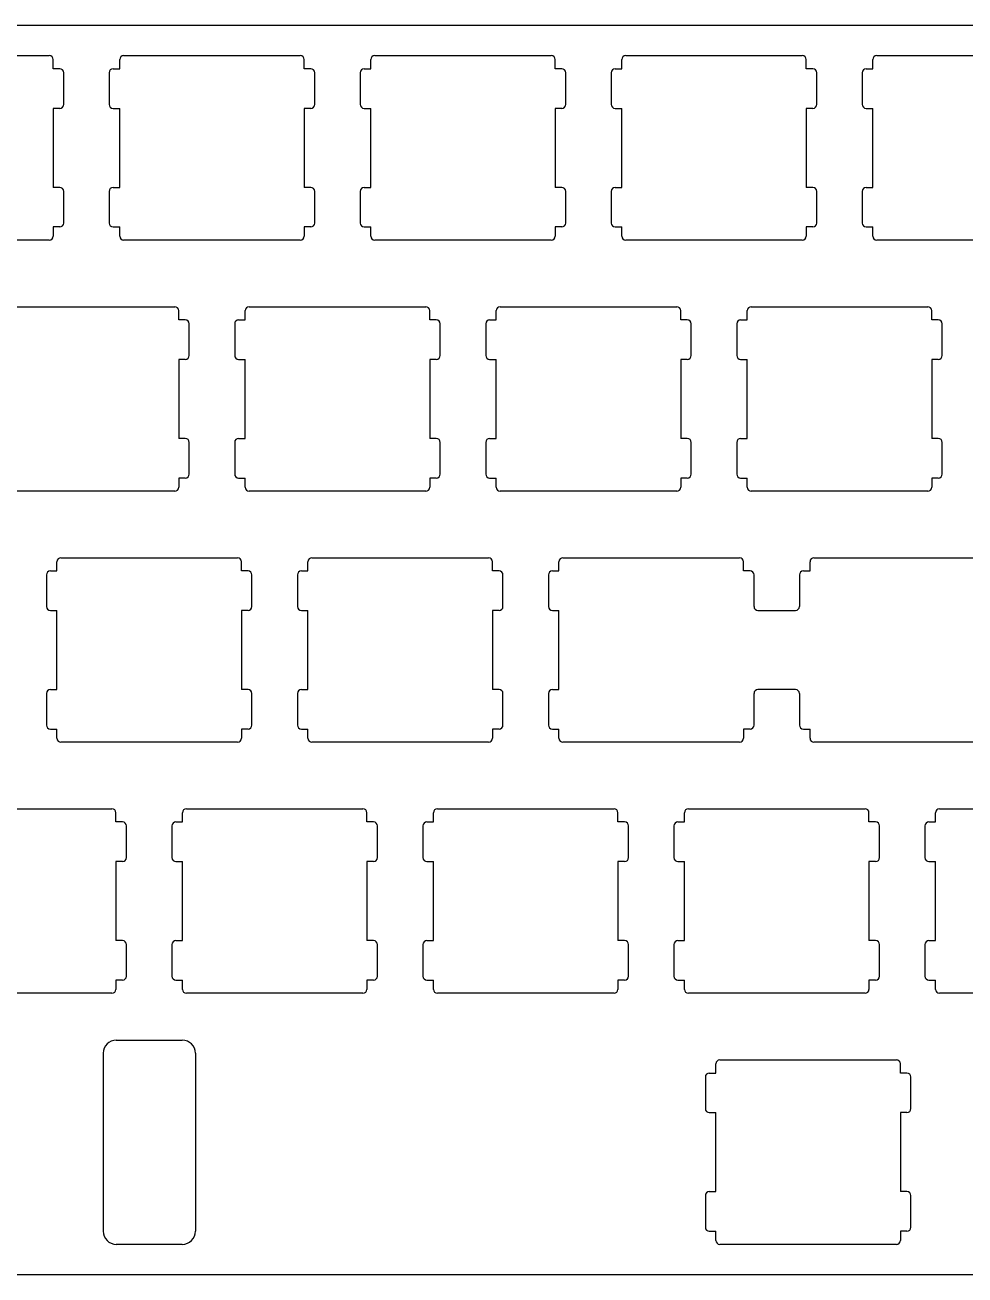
# Model space of a CAD drawing. Header units: inches. Extents: x 6 to 291, y -153 to -58.
# Drawn here: x 77 to 148.3, y -152.7 to -57.8 of the extents above; entities that cross this region are included whole.
import ezdxf

# ---------------------------------------------------------------- set-up
doc = ezdxf.new("R2010")
doc.units = ezdxf.units.IN
doc.header["$MEASUREMENT"] = 0
doc.layers.add('Layer 1', color=7, linetype='Continuous')

msp = doc.modelspace()

# ---------------------------------------------------------------- linework, layer by layer
at = {"layer": 'Layer 1', "color": 7, "lineweight": 25}
for points in [[(7.668, -57.802), (289.018, -57.802)], [(65.443, -60.127), (78.843, -60.127)], [(79.143, -61.127), (79.143, -60.427)], [(84.193, -61.127), (84.193, -60.427)], [(84.493, -60.127), (97.893, -60.127)], [(98.193, -61.127), (98.193, -60.427)], [(103.243, -61.127), (103.243, -60.427)], [(103.543, -60.127), (116.943, -60.127)], [(117.243, -61.127), (117.243, -60.427)], [(122.293, -61.127), (122.293, -60.427)], [(122.593, -60.127), (135.993, -60.127)], [(136.293, -61.127), (136.293, -60.427)], [(141.343, -61.127), (141.343, -60.427)], [(141.643, -60.127), (155.043, -60.127)], [(79.643, -61.127), (79.143, -61.127)], [(79.943, -63.827), (79.943, -61.427)], [(83.393, -61.427), (83.393, -63.827)], [(83.693, -61.127), (84.193, -61.127)], [(98.693, -61.127), (98.193, -61.127)], [(98.993, -63.827), (98.993, -61.427)], [(102.443, -61.427), (102.443, -63.827)], [(102.743, -61.127), (103.243, -61.127)], [(117.743, -61.127), (117.243, -61.127)], [(118.043, -63.827), (118.043, -61.427)], [(121.493, -61.427), (121.493, -63.827)], [(121.793, -61.127), (122.293, -61.127)], [(136.793, -61.127), (136.293, -61.127)], [(137.093, -63.827), (137.093, -61.427)], [(140.543, -61.427), (140.543, -63.827)], [(140.843, -61.127), (141.343, -61.127)], [(79.143, -64.127), (79.143, -70.127)], [(79.643, -64.127), (79.143, -64.127)], [(83.693, -64.127), (84.193, -64.127)], [(84.193, -70.127), (84.193, -64.127)], [(98.193, -64.127), (98.193, -70.127)], [(98.693, -64.127), (98.193, -64.127)], [(102.743, -64.127), (103.243, -64.127)], [(103.243, -70.127), (103.243, -64.127)], [(117.243, -64.127), (117.243, -70.127)], [(117.743, -64.127), (117.243, -64.127)], [(121.793, -64.127), (122.293, -64.127)], [(122.293, -70.127), (122.293, -64.127)], [(136.293, -64.127), (136.293, -70.127)], [(136.793, -64.127), (136.293, -64.127)], [(140.843, -64.127), (141.343, -64.127)], [(141.343, -70.127), (141.343, -64.127)], [(79.643, -70.127), (79.143, -70.127)], [(83.693, -70.127), (84.193, -70.127)], [(98.693, -70.127), (98.193, -70.127)], [(102.743, -70.127), (103.243, -70.127)], [(117.743, -70.127), (117.243, -70.127)], [(121.793, -70.127), (122.293, -70.127)], [(136.793, -70.127), (136.293, -70.127)], [(140.843, -70.127), (141.343, -70.127)], [(79.943, -72.827), (79.943, -70.427)], [(83.393, -70.427), (83.393, -72.827)], [(98.993, -72.827), (98.993, -70.427)], [(102.443, -70.427), (102.443, -72.827)], [(118.043, -72.827), (118.043, -70.427)], [(121.493, -70.427), (121.493, -72.827)], [(137.093, -72.827), (137.093, -70.427)], [(140.543, -70.427), (140.543, -72.827)], [(79.143, -73.127), (79.143, -73.827)], [(79.643, -73.127), (79.143, -73.127)], [(83.693, -73.127), (84.193, -73.127)], [(84.193, -73.827), (84.193, -73.127)], [(98.193, -73.127), (98.193, -73.827)], [(98.693, -73.127), (98.193, -73.127)], [(102.743, -73.127), (103.243, -73.127)], [(103.243, -73.827), (103.243, -73.127)], [(117.243, -73.127), (117.243, -73.827)], [(117.743, -73.127), (117.243, -73.127)], [(121.793, -73.127), (122.293, -73.127)], [(122.293, -73.827), (122.293, -73.127)], [(136.293, -73.127), (136.293, -73.827)], [(136.793, -73.127), (136.293, -73.127)], [(140.843, -73.127), (141.343, -73.127)], [(141.343, -73.827), (141.343, -73.127)], [(78.843, -74.127), (65.443, -74.127)], [(97.893, -74.127), (84.493, -74.127)], [(116.943, -74.127), (103.543, -74.127)], [(135.993, -74.127), (122.593, -74.127)], [(155.043, -74.127), (141.643, -74.127)], [(74.968, -79.177), (88.368, -79.177)], [(88.668, -80.177), (88.668, -79.477)], [(93.718, -80.177), (93.718, -79.477)], [(94.018, -79.177), (107.418, -79.177)], [(107.718, -80.177), (107.718, -79.477)], [(112.768, -80.177), (112.768, -79.477)], [(113.068, -79.177), (126.468, -79.177)], [(126.768, -80.177), (126.768, -79.477)], [(131.818, -80.177), (131.818, -79.477)], [(132.118, -79.177), (145.518, -79.177)], [(145.818, -80.177), (145.818, -79.477)], [(89.168, -80.177), (88.668, -80.177)], [(89.468, -82.877), (89.468, -80.477)], [(92.918, -80.477), (92.918, -82.877)], [(93.218, -80.177), (93.718, -80.177)], [(108.218, -80.177), (107.718, -80.177)], [(108.518, -82.877), (108.518, -80.477)], [(111.968, -80.477), (111.968, -82.877)], [(112.268, -80.177), (112.768, -80.177)], [(127.268, -80.177), (126.768, -80.177)], [(127.568, -82.877), (127.568, -80.477)], [(131.018, -80.477), (131.018, -82.877)], [(131.318, -80.177), (131.818, -80.177)], [(146.318, -80.177), (145.818, -80.177)], [(146.618, -82.877), (146.618, -80.477)], [(88.668, -83.177), (88.668, -89.177)], [(89.168, -83.177), (88.668, -83.177)], [(93.218, -83.177), (93.718, -83.177)], [(93.718, -89.177), (93.718, -83.177)], [(107.718, -83.177), (107.718, -89.177)], [(108.218, -83.177), (107.718, -83.177)], [(112.268, -83.177), (112.768, -83.177)], [(112.768, -89.177), (112.768, -83.177)], [(126.768, -83.177), (126.768, -89.177)], [(127.268, -83.177), (126.768, -83.177)], [(131.318, -83.177), (131.818, -83.177)], [(131.818, -89.177), (131.818, -83.177)], [(145.818, -83.177), (145.818, -89.177)], [(146.318, -83.177), (145.818, -83.177)], [(89.168, -89.177), (88.668, -89.177)], [(89.468, -91.877), (89.468, -89.477)], [(92.918, -89.477), (92.918, -91.877)], [(93.218, -89.177), (93.718, -89.177)], [(108.218, -89.177), (107.718, -89.177)], [(108.518, -91.877), (108.518, -89.477)], [(111.968, -89.477), (111.968, -91.877)], [(112.268, -89.177), (112.768, -89.177)], [(127.268, -89.177), (126.768, -89.177)], [(127.568, -91.877), (127.568, -89.477)], [(131.018, -89.477), (131.018, -91.877)], [(131.318, -89.177), (131.818, -89.177)], [(146.318, -89.177), (145.818, -89.177)], [(146.618, -91.877), (146.618, -89.477)], [(88.668, -92.177), (88.668, -92.877)], [(89.168, -92.177), (88.668, -92.177)], [(93.218, -92.177), (93.718, -92.177)], [(93.718, -92.877), (93.718, -92.177)], [(107.718, -92.177), (107.718, -92.877)], [(108.218, -92.177), (107.718, -92.177)], [(112.268, -92.177), (112.768, -92.177)], [(112.768, -92.877), (112.768, -92.177)], [(126.768, -92.177), (126.768, -92.877)], [(127.268, -92.177), (126.768, -92.177)], [(131.318, -92.177), (131.818, -92.177)], [(131.818, -92.877), (131.818, -92.177)], [(145.818, -92.177), (145.818, -92.877)], [(146.318, -92.177), (145.818, -92.177)], [(88.368, -93.177), (74.968, -93.177)], [(107.418, -93.177), (94.018, -93.177)], [(126.468, -93.177), (113.068, -93.177)], [(145.518, -93.177), (132.118, -93.177)], [(79.431, -99.227), (79.431, -98.527)], [(79.731, -98.227), (93.131, -98.227)], [(93.431, -99.227), (93.431, -98.527)], [(98.48, -99.227), (98.48, -98.527)], [(98.781, -98.227), (112.181, -98.227)], [(112.481, -99.227), (112.481, -98.527)], [(117.53, -99.227), (117.53, -98.527)], [(117.831, -98.227), (131.231, -98.227)], [(131.531, -99.227), (131.531, -98.527)], [(136.58, -99.227), (136.58, -98.527)], [(136.881, -98.227), (150.281, -98.227)], [(78.631, -99.527), (78.631, -101.927)], [(78.931, -99.227), (79.431, -99.227)], [(93.931, -99.227), (93.431, -99.227)], [(94.231, -101.927), (94.231, -99.527)], [(97.681, -99.527), (97.681, -101.927)], [(97.981, -99.227), (98.48, -99.227)], [(112.981, -99.227), (112.481, -99.227)], [(113.281, -101.927), (113.281, -99.527)], [(116.731, -99.527), (116.731, -101.927)], [(117.031, -99.227), (117.53, -99.227)], [(132.031, -99.227), (131.531, -99.227)], [(132.331, -101.927), (132.331, -99.527)], [(135.781, -99.527), (135.781, -101.927)], [(136.081, -99.227), (136.58, -99.227)], [(78.931, -102.227), (79.431, -102.227)], [(79.431, -108.227), (79.431, -102.227)], [(93.431, -102.227), (93.431, -108.227)], [(93.931, -102.227), (93.431, -102.227)], [(97.981, -102.227), (98.48, -102.227)], [(98.48, -108.227), (98.48, -102.227)], [(112.481, -102.227), (112.481, -108.227)], [(112.981, -102.227), (112.481, -102.227)], [(117.031, -102.227), (117.53, -102.227)], [(117.53, -108.227), (117.53, -102.227)], [(132.63, -102.227), (135.481, -102.227)], [(78.631, -108.527), (78.631, -110.927)], [(78.931, -108.227), (79.431, -108.227)], [(93.931, -108.227), (93.431, -108.227)], [(94.231, -110.927), (94.231, -108.527)], [(97.681, -108.527), (97.681, -110.927)], [(97.981, -108.227), (98.48, -108.227)], [(112.981, -108.227), (112.481, -108.227)], [(113.281, -110.927), (113.281, -108.527)], [(116.731, -108.527), (116.731, -110.927)], [(117.031, -108.227), (117.53, -108.227)], [(132.331, -110.927), (132.331, -108.527)], [(135.481, -108.227), (132.63, -108.227)], [(135.781, -108.527), (135.781, -110.927)], [(78.931, -111.227), (79.431, -111.227)], [(79.431, -111.927), (79.431, -111.227)], [(93.431, -111.227), (93.431, -111.927)], [(93.931, -111.227), (93.431, -111.227)], [(97.981, -111.227), (98.48, -111.227)], [(98.48, -111.927), (98.48, -111.227)], [(112.481, -111.227), (112.481, -111.927)], [(112.981, -111.227), (112.481, -111.227)], [(117.031, -111.227), (117.53, -111.227)], [(117.53, -111.927), (117.53, -111.227)], [(131.531, -111.227), (131.531, -111.927)], [(132.031, -111.227), (131.531, -111.227)], [(136.081, -111.227), (136.58, -111.227)], [(136.58, -111.927), (136.58, -111.227)], [(93.131, -112.227), (79.731, -112.227)], [(112.181, -112.227), (98.781, -112.227)], [(131.231, -112.227), (117.831, -112.227)], [(150.281, -112.227), (136.881, -112.227)], [(70.206, -117.277), (83.606, -117.277)], [(83.905, -118.277), (83.905, -117.577)], [(88.956, -118.277), (88.956, -117.577)], [(89.256, -117.277), (102.656, -117.277)], [(102.956, -118.277), (102.956, -117.577)], [(108.005, -118.277), (108.005, -117.577)], [(108.306, -117.277), (121.706, -117.277)], [(122.006, -118.277), (122.006, -117.577)], [(127.055, -118.277), (127.055, -117.577)], [(127.356, -117.277), (140.756, -117.277)], [(141.056, -118.277), (141.056, -117.577)], [(146.105, -118.277), (146.105, -117.577)], [(146.406, -117.277), (159.806, -117.277)], [(84.406, -118.277), (83.905, -118.277)], [(88.456, -118.277), (88.956, -118.277)], [(103.456, -118.277), (102.956, -118.277)], [(107.506, -118.277), (108.005, -118.277)], [(122.506, -118.277), (122.006, -118.277)], [(126.556, -118.277), (127.055, -118.277)], [(141.556, -118.277), (141.056, -118.277)], [(145.606, -118.277), (146.105, -118.277)], [(84.706, -120.977), (84.706, -118.577)], [(88.156, -118.577), (88.156, -120.977)], [(103.756, -120.977), (103.756, -118.577)], [(107.206, -118.577), (107.206, -120.977)], [(122.806, -120.977), (122.806, -118.577)], [(126.256, -118.577), (126.256, -120.977)], [(141.856, -120.977), (141.856, -118.577)], [(145.306, -118.577), (145.306, -120.977)], [(83.905, -121.277), (83.905, -127.277)], [(84.406, -121.277), (83.905, -121.277)], [(88.456, -121.277), (88.956, -121.277)], [(88.956, -127.277), (88.956, -121.277)], [(102.956, -121.277), (102.956, -127.277)], [(103.456, -121.277), (102.956, -121.277)], [(107.506, -121.277), (108.005, -121.277)], [(108.005, -127.277), (108.005, -121.277)], [(122.006, -121.277), (122.006, -127.277)], [(122.506, -121.277), (122.006, -121.277)], [(126.556, -121.277), (127.055, -121.277)], [(127.055, -127.277), (127.055, -121.277)], [(141.056, -121.277), (141.056, -127.277)], [(141.556, -121.277), (141.056, -121.277)], [(145.606, -121.277), (146.105, -121.277)], [(146.105, -127.277), (146.105, -121.277)], [(84.406, -127.277), (83.905, -127.277)], [(84.706, -129.977), (84.706, -127.577)], [(88.156, -127.577), (88.156, -129.977)], [(88.456, -127.277), (88.956, -127.277)], [(103.456, -127.277), (102.956, -127.277)], [(103.756, -129.977), (103.756, -127.577)], [(107.206, -127.577), (107.206, -129.977)], [(107.506, -127.277), (108.005, -127.277)], [(122.506, -127.277), (122.006, -127.277)], [(122.806, -129.977), (122.806, -127.577)], [(126.256, -127.577), (126.256, -129.977)], [(126.556, -127.277), (127.055, -127.277)], [(141.556, -127.277), (141.056, -127.277)], [(141.856, -129.977), (141.856, -127.577)], [(145.306, -127.577), (145.306, -129.977)], [(145.606, -127.277), (146.105, -127.277)], [(83.905, -130.277), (83.905, -130.977)], [(84.406, -130.277), (83.905, -130.277)], [(88.456, -130.277), (88.956, -130.277)], [(88.956, -130.977), (88.956, -130.277)], [(102.956, -130.277), (102.956, -130.977)], [(103.456, -130.277), (102.956, -130.277)], [(107.506, -130.277), (108.005, -130.277)], [(108.005, -130.977), (108.005, -130.277)], [(122.006, -130.277), (122.006, -130.977)], [(122.506, -130.277), (122.006, -130.277)], [(126.556, -130.277), (127.055, -130.277)], [(127.055, -130.977), (127.055, -130.277)], [(141.056, -130.277), (141.056, -130.977)], [(141.556, -130.277), (141.056, -130.277)], [(145.606, -130.277), (146.105, -130.277)], [(146.105, -130.977), (146.105, -130.277)], [(83.606, -131.277), (70.206, -131.277)], [(102.656, -131.277), (89.256, -131.277)], [(121.706, -131.277), (108.306, -131.277)], [(140.756, -131.277), (127.356, -131.277)], [(159.806, -131.277), (146.406, -131.277)], [(83.937, -134.827), (88.937, -134.827)], [(82.937, -135.827), (82.937, -149.327)], [(89.937, -135.827), (89.937, -149.327)], [(129.737, -136.327), (143.137, -136.327)], [(128.937, -137.327), (129.437, -137.327)], [(129.437, -137.327), (129.437, -136.627)], [(143.437, -137.327), (143.437, -136.627)], [(143.937, -137.327), (143.437, -137.327)], [(128.637, -137.627), (128.637, -140.027)], [(144.237, -140.027), (144.237, -137.627)], [(128.937, -140.327), (129.437, -140.327)], [(129.437, -146.327), (129.437, -140.327)], [(143.937, -140.327), (143.437, -140.327)], [(143.437, -140.327), (143.437, -146.327)], [(128.637, -146.627), (128.637, -149.027)], [(128.937, -146.327), (129.437, -146.327)], [(143.937, -146.327), (143.437, -146.327)], [(144.237, -149.027), (144.237, -146.627)], [(128.937, -149.327), (129.437, -149.327)], [(129.437, -150.027), (129.437, -149.327)], [(143.937, -149.327), (143.437, -149.327)], [(143.437, -149.327), (143.437, -150.027)], [(88.937, -150.327), (83.937, -150.327)], [(143.137, -150.327), (129.737, -150.327)], [(289.018, -152.651), (7.668, -152.651)]]:
    msp.add_lwpolyline(points, dxfattribs=at)
for points in [[(79.143, -60.427), (79.143, -60.261), (79.009, -60.127), (78.843, -60.127)], [(84.493, -60.127), (84.327, -60.127), (84.193, -60.261), (84.193, -60.427)], [(98.193, -60.427), (98.193, -60.261), (98.059, -60.127), (97.893, -60.127)], [(103.543, -60.127), (103.377, -60.127), (103.243, -60.261), (103.243, -60.427)], [(117.243, -60.427), (117.243, -60.261), (117.109, -60.127), (116.943, -60.127)], [(122.593, -60.127), (122.427, -60.127), (122.293, -60.261), (122.293, -60.427)], [(136.293, -60.427), (136.293, -60.261), (136.159, -60.127), (135.993, -60.127)], [(141.643, -60.127), (141.477, -60.127), (141.343, -60.261), (141.343, -60.427)], [(79.943, -61.427), (79.943, -61.261), (79.809, -61.127), (79.643, -61.127)], [(83.693, -61.127), (83.527, -61.127), (83.393, -61.261), (83.393, -61.427)], [(83.693, -61.127), (83.527, -61.127), (83.393, -61.261), (83.393, -61.427)], [(98.993, -61.427), (98.993, -61.261), (98.859, -61.127), (98.693, -61.127)], [(102.743, -61.127), (102.577, -61.127), (102.443, -61.261), (102.443, -61.427)], [(102.743, -61.127), (102.577, -61.127), (102.443, -61.261), (102.443, -61.427)], [(118.043, -61.427), (118.043, -61.261), (117.909, -61.127), (117.743, -61.127)], [(121.793, -61.127), (121.627, -61.127), (121.493, -61.261), (121.493, -61.427)], [(121.793, -61.127), (121.627, -61.127), (121.493, -61.261), (121.493, -61.427)], [(137.093, -61.427), (137.093, -61.261), (136.959, -61.127), (136.793, -61.127)], [(140.843, -61.127), (140.677, -61.127), (140.543, -61.261), (140.543, -61.427)], [(140.843, -61.127), (140.677, -61.127), (140.543, -61.261), (140.543, -61.427)], [(79.643, -64.127), (79.809, -64.127), (79.943, -63.992), (79.943, -63.827)], [(83.393, -63.827), (83.393, -63.992), (83.527, -64.127), (83.693, -64.127)], [(98.693, -64.127), (98.859, -64.127), (98.993, -63.992), (98.993, -63.827)], [(102.443, -63.827), (102.443, -63.992), (102.577, -64.127), (102.743, -64.127)], [(117.743, -64.127), (117.909, -64.127), (118.043, -63.992), (118.043, -63.827)], [(121.493, -63.827), (121.493, -63.992), (121.627, -64.127), (121.793, -64.127)], [(136.793, -64.127), (136.959, -64.127), (137.093, -63.992), (137.093, -63.827)], [(140.543, -63.827), (140.543, -63.992), (140.677, -64.127), (140.843, -64.127)], [(79.943, -70.427), (79.943, -70.261), (79.809, -70.127), (79.643, -70.127)], [(83.693, -70.127), (83.527, -70.127), (83.393, -70.261), (83.393, -70.427)], [(98.993, -70.427), (98.993, -70.261), (98.859, -70.127), (98.693, -70.127)], [(102.743, -70.127), (102.577, -70.127), (102.443, -70.261), (102.443, -70.427)], [(118.043, -70.427), (118.043, -70.261), (117.909, -70.127), (117.743, -70.127)], [(121.793, -70.127), (121.627, -70.127), (121.493, -70.261), (121.493, -70.427)], [(137.093, -70.427), (137.093, -70.261), (136.959, -70.127), (136.793, -70.127)], [(140.843, -70.127), (140.677, -70.127), (140.543, -70.261), (140.543, -70.427)], [(79.643, -73.127), (79.809, -73.127), (79.943, -72.992), (79.943, -72.827)], [(83.393, -72.827), (83.393, -72.992), (83.527, -73.127), (83.693, -73.127)], [(98.693, -73.127), (98.859, -73.127), (98.993, -72.992), (98.993, -72.827)], [(102.443, -72.827), (102.443, -72.992), (102.577, -73.127), (102.743, -73.127)], [(117.743, -73.127), (117.909, -73.127), (118.043, -72.992), (118.043, -72.827)], [(121.493, -72.827), (121.493, -72.992), (121.627, -73.127), (121.793, -73.127)], [(136.793, -73.127), (136.959, -73.127), (137.093, -72.992), (137.093, -72.827)], [(140.543, -72.827), (140.543, -72.992), (140.677, -73.127), (140.843, -73.127)], [(78.843, -74.127), (79.009, -74.127), (79.143, -73.992), (79.143, -73.827)], [(84.193, -73.827), (84.193, -73.992), (84.327, -74.127), (84.493, -74.127)], [(97.893, -74.127), (98.059, -74.127), (98.193, -73.992), (98.193, -73.827)], [(103.243, -73.827), (103.243, -73.992), (103.377, -74.127), (103.543, -74.127)], [(116.943, -74.127), (117.109, -74.127), (117.243, -73.992), (117.243, -73.827)], [(122.293, -73.827), (122.293, -73.992), (122.427, -74.127), (122.593, -74.127)], [(135.993, -74.127), (136.159, -74.127), (136.293, -73.992), (136.293, -73.827)], [(141.343, -73.827), (141.343, -73.992), (141.477, -74.127), (141.643, -74.127)], [(88.668, -79.477), (88.668, -79.311), (88.534, -79.177), (88.368, -79.177)], [(94.018, -79.177), (93.852, -79.177), (93.718, -79.311), (93.718, -79.477)], [(107.718, -79.477), (107.718, -79.311), (107.584, -79.177), (107.418, -79.177)], [(113.068, -79.177), (112.902, -79.177), (112.768, -79.311), (112.768, -79.477)], [(126.768, -79.477), (126.768, -79.311), (126.634, -79.177), (126.468, -79.177)], [(132.118, -79.177), (131.952, -79.177), (131.818, -79.311), (131.818, -79.477)], [(145.818, -79.477), (145.818, -79.311), (145.684, -79.177), (145.518, -79.177)], [(89.468, -80.477), (89.468, -80.311), (89.334, -80.177), (89.168, -80.177)], [(93.218, -80.177), (93.052, -80.177), (92.918, -80.311), (92.918, -80.477)], [(93.218, -80.177), (93.052, -80.177), (92.918, -80.311), (92.918, -80.477)], [(108.518, -80.477), (108.518, -80.311), (108.384, -80.177), (108.218, -80.177)], [(112.268, -80.177), (112.102, -80.177), (111.968, -80.311), (111.968, -80.477)], [(112.268, -80.177), (112.102, -80.177), (111.968, -80.311), (111.968, -80.477)], [(127.568, -80.477), (127.568, -80.311), (127.434, -80.177), (127.268, -80.177)], [(131.318, -80.177), (131.152, -80.177), (131.018, -80.311), (131.018, -80.477)], [(131.318, -80.177), (131.152, -80.177), (131.018, -80.311), (131.018, -80.477)], [(146.618, -80.477), (146.618, -80.311), (146.484, -80.177), (146.318, -80.177)], [(89.168, -83.177), (89.334, -83.177), (89.468, -83.042), (89.468, -82.877)], [(92.918, -82.877), (92.918, -83.042), (93.052, -83.177), (93.218, -83.177)], [(108.218, -83.177), (108.384, -83.177), (108.518, -83.042), (108.518, -82.877)], [(111.968, -82.877), (111.968, -83.042), (112.102, -83.177), (112.268, -83.177)], [(127.268, -83.177), (127.434, -83.177), (127.568, -83.042), (127.568, -82.877)], [(131.018, -82.877), (131.018, -83.042), (131.152, -83.177), (131.318, -83.177)], [(146.318, -83.177), (146.484, -83.177), (146.618, -83.042), (146.618, -82.877)], [(89.468, -89.477), (89.468, -89.311), (89.334, -89.177), (89.168, -89.177)], [(93.218, -89.177), (93.052, -89.177), (92.918, -89.311), (92.918, -89.477)], [(108.518, -89.477), (108.518, -89.311), (108.384, -89.177), (108.218, -89.177)], [(112.268, -89.177), (112.102, -89.177), (111.968, -89.311), (111.968, -89.477)], [(127.568, -89.477), (127.568, -89.311), (127.434, -89.177), (127.268, -89.177)], [(131.318, -89.177), (131.152, -89.177), (131.018, -89.311), (131.018, -89.477)], [(146.618, -89.477), (146.618, -89.311), (146.484, -89.177), (146.318, -89.177)], [(89.168, -92.177), (89.334, -92.177), (89.468, -92.042), (89.468, -91.877)], [(92.918, -91.877), (92.918, -92.042), (93.052, -92.177), (93.218, -92.177)], [(108.218, -92.177), (108.384, -92.177), (108.518, -92.042), (108.518, -91.877)], [(111.968, -91.877), (111.968, -92.042), (112.102, -92.177), (112.268, -92.177)], [(127.268, -92.177), (127.434, -92.177), (127.568, -92.042), (127.568, -91.877)], [(131.018, -91.877), (131.018, -92.042), (131.152, -92.177), (131.318, -92.177)], [(146.318, -92.177), (146.484, -92.177), (146.618, -92.042), (146.618, -91.877)], [(88.368, -93.177), (88.534, -93.177), (88.668, -93.042), (88.668, -92.877)], [(93.718, -92.877), (93.718, -93.042), (93.852, -93.177), (94.018, -93.177)], [(107.418, -93.177), (107.584, -93.177), (107.718, -93.042), (107.718, -92.877)], [(112.768, -92.877), (112.768, -93.042), (112.902, -93.177), (113.068, -93.177)], [(126.468, -93.177), (126.634, -93.177), (126.768, -93.042), (126.768, -92.877)], [(131.818, -92.877), (131.818, -93.042), (131.952, -93.177), (132.118, -93.177)], [(145.518, -93.177), (145.684, -93.177), (145.818, -93.042), (145.818, -92.877)], [(79.731, -98.227), (79.565, -98.227), (79.431, -98.361), (79.431, -98.527)], [(93.431, -98.527), (93.431, -98.361), (93.296, -98.227), (93.131, -98.227)], [(98.781, -98.227), (98.615, -98.227), (98.48, -98.361), (98.48, -98.527)], [(112.481, -98.527), (112.481, -98.361), (112.346, -98.227), (112.181, -98.227)], [(117.831, -98.227), (117.665, -98.227), (117.53, -98.361), (117.53, -98.527)], [(131.531, -98.527), (131.531, -98.361), (131.396, -98.227), (131.231, -98.227)], [(136.881, -98.227), (136.715, -98.227), (136.58, -98.361), (136.58, -98.527)], [(78.931, -99.227), (78.765, -99.227), (78.631, -99.361), (78.631, -99.527)], [(78.931, -99.227), (78.765, -99.227), (78.631, -99.361), (78.631, -99.527)], [(94.231, -99.527), (94.231, -99.361), (94.096, -99.227), (93.931, -99.227)], [(97.981, -99.227), (97.815, -99.227), (97.681, -99.361), (97.681, -99.527)], [(97.981, -99.227), (97.815, -99.227), (97.681, -99.361), (97.681, -99.527)], [(113.281, -99.527), (113.281, -99.361), (113.146, -99.227), (112.981, -99.227)], [(117.031, -99.227), (116.865, -99.227), (116.731, -99.361), (116.731, -99.527)], [(117.031, -99.227), (116.865, -99.227), (116.731, -99.361), (116.731, -99.527)], [(132.331, -99.527), (132.331, -99.361), (132.196, -99.227), (132.031, -99.227)], [(136.081, -99.227), (135.915, -99.227), (135.781, -99.361), (135.781, -99.527)], [(136.081, -99.227), (135.915, -99.227), (135.781, -99.361), (135.781, -99.527)], [(78.631, -101.927), (78.631, -102.092), (78.765, -102.227), (78.931, -102.227)], [(93.931, -102.227), (94.096, -102.227), (94.231, -102.092), (94.231, -101.927)], [(97.681, -101.927), (97.681, -102.092), (97.815, -102.227), (97.981, -102.227)], [(112.981, -102.227), (113.146, -102.227), (113.281, -102.092), (113.281, -101.927)], [(116.731, -101.927), (116.731, -102.092), (116.865, -102.227), (117.031, -102.227)], [(132.331, -101.927), (132.331, -102.092), (132.465, -102.227), (132.63, -102.227)], [(135.481, -102.227), (135.646, -102.227), (135.781, -102.092), (135.781, -101.927)], [(78.931, -108.227), (78.765, -108.227), (78.631, -108.361), (78.631, -108.527)], [(94.231, -108.527), (94.231, -108.361), (94.096, -108.227), (93.931, -108.227)], [(97.981, -108.227), (97.815, -108.227), (97.681, -108.361), (97.681, -108.527)], [(113.281, -108.527), (113.281, -108.361), (113.146, -108.227), (112.981, -108.227)], [(117.031, -108.227), (116.865, -108.227), (116.731, -108.361), (116.731, -108.527)], [(132.63, -108.227), (132.465, -108.227), (132.331, -108.361), (132.331, -108.527)], [(135.781, -108.527), (135.781, -108.361), (135.646, -108.227), (135.481, -108.227)], [(78.631, -110.927), (78.631, -111.092), (78.765, -111.227), (78.931, -111.227)], [(93.931, -111.227), (94.096, -111.227), (94.231, -111.092), (94.231, -110.927)], [(97.681, -110.927), (97.681, -111.092), (97.815, -111.227), (97.981, -111.227)], [(112.981, -111.227), (113.146, -111.227), (113.281, -111.092), (113.281, -110.927)], [(116.731, -110.927), (116.731, -111.092), (116.865, -111.227), (117.031, -111.227)], [(132.031, -111.227), (132.196, -111.227), (132.331, -111.092), (132.331, -110.927)], [(135.781, -110.927), (135.781, -111.092), (135.915, -111.227), (136.081, -111.227)], [(79.431, -111.927), (79.431, -112.092), (79.565, -112.227), (79.731, -112.227)], [(93.131, -112.227), (93.296, -112.227), (93.431, -112.092), (93.431, -111.927)], [(98.48, -111.927), (98.48, -112.092), (98.615, -112.227), (98.781, -112.227)], [(112.181, -112.227), (112.346, -112.227), (112.481, -112.092), (112.481, -111.927)], [(117.53, -111.927), (117.53, -112.092), (117.665, -112.227), (117.831, -112.227)], [(131.231, -112.227), (131.396, -112.227), (131.531, -112.092), (131.531, -111.927)], [(136.58, -111.927), (136.58, -112.092), (136.715, -112.227), (136.881, -112.227)], [(83.905, -117.577), (83.905, -117.411), (83.771, -117.277), (83.606, -117.277)], [(89.256, -117.277), (89.09, -117.277), (88.956, -117.411), (88.956, -117.577)], [(102.956, -117.577), (102.956, -117.411), (102.821, -117.277), (102.656, -117.277)], [(108.306, -117.277), (108.14, -117.277), (108.005, -117.411), (108.005, -117.577)], [(122.006, -117.577), (122.006, -117.411), (121.871, -117.277), (121.706, -117.277)], [(127.356, -117.277), (127.19, -117.277), (127.055, -117.411), (127.055, -117.577)], [(141.056, -117.577), (141.056, -117.411), (140.921, -117.277), (140.756, -117.277)], [(146.406, -117.277), (146.24, -117.277), (146.105, -117.411), (146.105, -117.577)], [(84.706, -118.577), (84.706, -118.411), (84.571, -118.277), (84.406, -118.277)], [(88.456, -118.277), (88.29, -118.277), (88.156, -118.411), (88.156, -118.577)], [(88.456, -118.277), (88.29, -118.277), (88.156, -118.411), (88.156, -118.577)], [(103.756, -118.577), (103.756, -118.411), (103.621, -118.277), (103.456, -118.277)], [(107.506, -118.277), (107.34, -118.277), (107.206, -118.411), (107.206, -118.577)], [(107.506, -118.277), (107.34, -118.277), (107.206, -118.411), (107.206, -118.577)], [(122.806, -118.577), (122.806, -118.411), (122.671, -118.277), (122.506, -118.277)], [(126.556, -118.277), (126.39, -118.277), (126.256, -118.411), (126.256, -118.577)], [(126.556, -118.277), (126.39, -118.277), (126.256, -118.411), (126.256, -118.577)], [(141.856, -118.577), (141.856, -118.411), (141.721, -118.277), (141.556, -118.277)], [(145.606, -118.277), (145.44, -118.277), (145.306, -118.411), (145.306, -118.577)], [(145.606, -118.277), (145.44, -118.277), (145.306, -118.411), (145.306, -118.577)], [(84.406, -121.277), (84.571, -121.277), (84.706, -121.142), (84.706, -120.977)], [(88.156, -120.977), (88.156, -121.142), (88.29, -121.277), (88.456, -121.277)], [(103.456, -121.277), (103.621, -121.277), (103.756, -121.142), (103.756, -120.977)], [(107.206, -120.977), (107.206, -121.142), (107.34, -121.277), (107.506, -121.277)], [(122.506, -121.277), (122.671, -121.277), (122.806, -121.142), (122.806, -120.977)], [(126.256, -120.977), (126.256, -121.142), (126.39, -121.277), (126.556, -121.277)], [(141.556, -121.277), (141.721, -121.277), (141.856, -121.142), (141.856, -120.977)], [(145.306, -120.977), (145.306, -121.142), (145.44, -121.277), (145.606, -121.277)], [(84.706, -127.577), (84.706, -127.411), (84.571, -127.277), (84.406, -127.277)], [(88.456, -127.277), (88.29, -127.277), (88.156, -127.411), (88.156, -127.577)], [(103.756, -127.577), (103.756, -127.411), (103.621, -127.277), (103.456, -127.277)], [(107.506, -127.277), (107.34, -127.277), (107.206, -127.411), (107.206, -127.577)], [(122.806, -127.577), (122.806, -127.411), (122.671, -127.277), (122.506, -127.277)], [(126.556, -127.277), (126.39, -127.277), (126.256, -127.411), (126.256, -127.577)], [(141.856, -127.577), (141.856, -127.411), (141.721, -127.277), (141.556, -127.277)], [(145.606, -127.277), (145.44, -127.277), (145.306, -127.411), (145.306, -127.577)], [(84.406, -130.277), (84.571, -130.277), (84.706, -130.142), (84.706, -129.977)], [(88.156, -129.977), (88.156, -130.142), (88.29, -130.277), (88.456, -130.277)], [(103.456, -130.277), (103.621, -130.277), (103.756, -130.142), (103.756, -129.977)], [(107.206, -129.977), (107.206, -130.142), (107.34, -130.277), (107.506, -130.277)], [(122.506, -130.277), (122.671, -130.277), (122.806, -130.142), (122.806, -129.977)], [(126.256, -129.977), (126.256, -130.142), (126.39, -130.277), (126.556, -130.277)], [(141.556, -130.277), (141.721, -130.277), (141.856, -130.142), (141.856, -129.977)], [(145.306, -129.977), (145.306, -130.142), (145.44, -130.277), (145.606, -130.277)], [(83.606, -131.277), (83.771, -131.277), (83.905, -131.142), (83.905, -130.977)], [(88.956, -130.977), (88.956, -131.142), (89.09, -131.277), (89.256, -131.277)], [(102.656, -131.277), (102.821, -131.277), (102.956, -131.142), (102.956, -130.977)], [(108.005, -130.977), (108.005, -131.142), (108.14, -131.277), (108.306, -131.277)], [(121.706, -131.277), (121.871, -131.277), (122.006, -131.142), (122.006, -130.977)], [(127.055, -130.977), (127.055, -131.142), (127.19, -131.277), (127.356, -131.277)], [(140.756, -131.277), (140.921, -131.277), (141.056, -131.142), (141.056, -130.977)], [(146.105, -130.977), (146.105, -131.142), (146.24, -131.277), (146.406, -131.277)], [(83.937, -134.827), (83.385, -134.827), (82.937, -135.274), (82.937, -135.827)], [(89.937, -135.827), (89.937, -135.274), (89.489, -134.827), (88.937, -134.827)], [(129.737, -136.327), (129.571, -136.327), (129.437, -136.461), (129.437, -136.627)], [(143.437, -136.627), (143.437, -136.461), (143.303, -136.327), (143.137, -136.327)], [(128.937, -137.327), (128.771, -137.327), (128.637, -137.461), (128.637, -137.627)], [(128.937, -137.327), (128.771, -137.327), (128.637, -137.461), (128.637, -137.627)], [(144.237, -137.627), (144.237, -137.461), (144.102, -137.327), (143.937, -137.327)], [(128.637, -140.027), (128.637, -140.192), (128.771, -140.327), (128.937, -140.327)], [(143.937, -140.327), (144.102, -140.327), (144.237, -140.192), (144.237, -140.027)], [(128.937, -146.327), (128.771, -146.327), (128.637, -146.461), (128.637, -146.627)], [(144.237, -146.627), (144.237, -146.461), (144.102, -146.327), (143.937, -146.327)], [(82.937, -149.327), (82.937, -149.879), (83.385, -150.327), (83.937, -150.327)], [(88.937, -150.327), (89.489, -150.327), (89.937, -149.879), (89.937, -149.327)], [(128.637, -149.027), (128.637, -149.192), (128.771, -149.327), (128.937, -149.327)], [(143.937, -149.327), (144.102, -149.327), (144.237, -149.192), (144.237, -149.027)], [(129.437, -150.027), (129.437, -150.192), (129.571, -150.327), (129.737, -150.327)], [(143.137, -150.327), (143.303, -150.327), (143.437, -150.192), (143.437, -150.027)]]:
    msp.add_open_spline(points, degree=3, dxfattribs=at)

doc.saveas('drawing.dxf')
